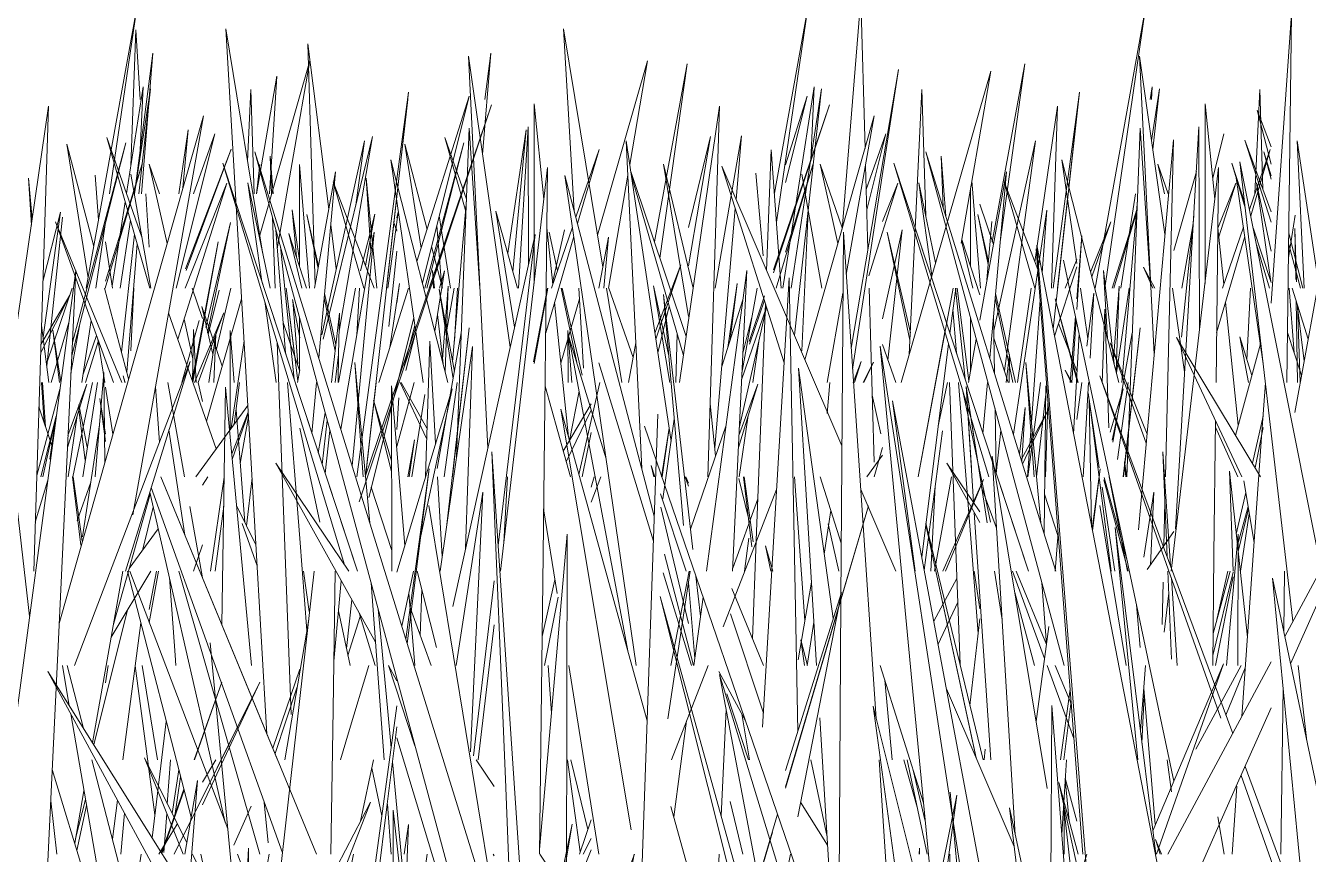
# Model space of a CAD drawing. Header units: millimetres. Extents: x -10020 to 20888, y -4665 to 12339.
# Drawn here: x 2661.21 to 2698.71, y 3091.34 to 3115.57 of the extents above; entities that cross this region are included whole.
import ezdxf

# ---------------------------------------------------------------- set-up
doc = ezdxf.new("R2010")
doc.units = ezdxf.units.MM
doc.layers.add('G-IMPT', color=8, linetype='Continuous', lineweight=9)

# ---------------------------------------------------------------- blocks, each defined once
blk = doc.blocks.new('Grass Array - 25_dwg-V21-West')
at = {"layer": 'G-IMPT'}
for p, q in [((2672.09, 3110.855), (2672.376, 3113.419)), ((2671.76, 3107.901), (2672.051, 3110.507)), ((2668.948, 3106.269), (2668.653, 3109.119)), ((2669.074, 3105.904), (2668.824, 3107.901))]:
    blk.add_line(p, q, dxfattribs=at)
blk = doc.blocks.new('Grass Array - 25_dwg-V22-West')
at = {"layer": 'G-IMPT'}
for p, q in [((2685.076, 3109.624), (2685.62, 3116.378)), ((2685.746, 3111.984), (2685.62, 3116.378)), ((2664.455, 3116.092), (2662.978, 3107.901)), ((2662.978, 3107.901), (2664.455, 3116.092)), ((2664.455, 3116.092), (2663.66, 3110.66)), ((2698.315, 3104.266), (2700.499, 3116.314)), ((2697.619, 3107.46), (2698.219, 3115.918)), ((2698.081, 3105.142), (2698.219, 3115.918)), ((2675.371, 3106.174), (2674.151, 3114.687)), ((2674.718, 3103.221), (2674.151, 3114.687)), ((2685.342, 3106.148), (2686.724, 3114.291)), ((2685.383, 3105.531), (2686.724, 3114.291)), ((2686.806, 3105.142), (2689.423, 3114.247)), ((2688.554, 3109.214), (2689.423, 3114.247)), ((2664.157, 3110.667), (2664.641, 3113.79)), ((2664.555, 3111.945), (2664.641, 3113.79)), ((2664.391, 3110.66), (2664.857, 3113.73)), ((2664.518, 3110.66), (2664.857, 3113.73)), ((2667.694, 3111.611), (2667.794, 3113.705)), ((2667.885, 3110.66), (2667.794, 3113.705)), ((2672.399, 3113.627), (2670.891, 3102.383)), ((2671.145, 3102.383), (2672.399, 3113.627)), ((2660.699, 3105.082), (2661.878, 3113.221)), ((2661.441, 3099.624), (2661.878, 3113.221)), ((2676.359, 3110.502), (2676.071, 3113.292)), ((2676.071, 3108.039), (2676.071, 3113.292)), ((2697.619, 3112.027), (2697.215, 3113.106)), ((2697.619, 3111.528), (2697.215, 3113.106)), ((2662.184, 3098.094), (2666.401, 3112.94)), ((2664.338, 3101.271), (2666.401, 3112.94)), ((2675.617, 3107.901), (2675.893, 3112.613)), ((2675.906, 3108.593), (2675.893, 3112.613)), ((2665.604, 3107.901), (2666.741, 3112.409)), ((2666.118, 3110.66), (2666.741, 3112.409)), ((2673.803, 3102.965), (2674.173, 3112.581)), ((2674.482, 3107.901), (2674.173, 3112.581)), ((2681.363, 3107.901), (2682.135, 3112.357)), ((2681.975, 3110.496), (2682.135, 3112.357)), ((2671.448, 3100.464), (2667.907, 3111.883)), ((2675.661, 3083.118), (2667.907, 3111.883)), ((2669.863, 3106.533), (2671.116, 3112.204)), ((2670.861, 3110.323), (2671.116, 3112.204)), ((2677.97, 3111.951), (2677.292, 3109.978)), ((2677.292, 3109.978), (2677.97, 3111.951)), ((2677.97, 3111.951), (2677.341, 3109.79)), ((2679.221, 3102.629), (2678.766, 3112.205)), ((2680.075, 3103.416), (2678.766, 3112.205)), ((2682.869, 3108.416), (2683.005, 3111.943)), ((2683.294, 3107.901), (2683.005, 3111.943)), ((2694.763, 3112.233), (2693.74, 3100.834)), ((2694.763, 3112.233), (2694.533, 3102.383)), ((2696.855, 3112.23), (2697.619, 3109.825)), ((2696.855, 3112.23), (2697.619, 3110.133)), ((2697.619, 3110.133), (2696.855, 3112.23)), ((2663.528, 3107.901), (2664.611, 3111.53)), ((2663.539, 3108.104), (2664.611, 3111.53)), ((2665.115, 3110.66), (2664.814, 3111.529)), ((2665.339, 3109.2), (2664.814, 3111.529)), ((2666.971, 3111.557), (2670.529, 3099.807)), ((2666.971, 3111.557), (2670.68, 3100.304)), ((2670.905, 3099.624), (2666.971, 3111.557)), ((2668.395, 3110.66), (2668.354, 3111.761)), ((2668.439, 3110.66), (2668.354, 3111.761)), ((2669.214, 3108.529), (2669.212, 3111.519)), ((2669.508, 3107.901), (2669.212, 3111.519)), ((2673.55, 3105.142), (2671.885, 3111.654)), ((2672.825, 3105.142), (2671.885, 3111.654)), ((2680.581, 3107.067), (2679.854, 3111.52)), ((2680.722, 3107.901), (2679.854, 3111.52)), ((2699.078, 3099.686), (2696.708, 3111.589)), ((2698.022, 3100.201), (2696.708, 3111.589)), ((2664.277, 3111.234), (2664.87, 3107.901)), ((2669.652, 3107.901), (2670.265, 3111.304)), ((2669.776, 3105.858), (2670.265, 3111.304)), ((2675.085, 3099.624), (2676.467, 3111.424)), ((2676.333, 3100.105), (2676.467, 3111.424)), ((2679.586, 3101.237), (2676.974, 3111.189)), ((2679.051, 3096.865), (2676.974, 3111.189)), ((2681.558, 3111.468), (2685.072, 3103.289)), ((2681.558, 3111.468), (2683.381, 3105.715)), ((2682.766, 3108.849), (2682.551, 3111.262)), ((2685.831, 3109.032), (2685.761, 3111.485)), ((2665.652, 3106.405), (2667.088, 3110.97)), ((2665.872, 3107.901), (2667.088, 3110.97)), ((2668.352, 3107.901), (2667.699, 3110.977)), ((2668.112, 3108.094), (2667.699, 3110.977)), ((2670.198, 3111.005), (2671.393, 3107.901)), ((2670.198, 3111.005), (2671.095, 3107.901)), ((2663.739, 3107.967), (2664.12, 3110.423)), ((2673.689, 3105.743), (2674.092, 3110.47)), ((2669.756, 3108.477), (2669.428, 3110.052)), ((2669.767, 3108.538), (2669.428, 3110.052)), ((2681.353, 3103.237), (2681.952, 3110.224)), ((2690.083, 3103.631), (2691.058, 3110.18)), ((2690.926, 3108.345), (2691.058, 3110.18)), ((2694.997, 3106.467), (2695.357, 3110.007)), ((2698.128, 3108.789), (2698.319, 3110.035)), ((2663.529, 3109.762), (2663.257, 3107.901)), ((2663.973, 3107.901), (2664.273, 3109.884)), ((2668.498, 3107.901), (2668.421, 3109.979)), ((2676.617, 3108.013), (2676.446, 3109.661)), ((2677.192, 3109.686), (2676.578, 3107.901)), ((2676.578, 3107.901), (2677.192, 3109.686)), ((2689.311, 3108.138), (2689.453, 3109.848)), ((2692.342, 3108.368), (2692.932, 3109.839)), ((2692.376, 3108.235), (2692.932, 3109.839)), ((2698.365, 3108.083), (2698.313, 3109.648)), ((2698.338, 3108.157), (2698.313, 3109.648)), ((2664.008, 3106.032), (2664.388, 3109.482)), ((2668.799, 3106.01), (2668.521, 3109.607)), ((2668.9, 3109.495), (2669.418, 3107.901)), ((2668.9, 3109.495), (2669.28, 3107.901)), ((2669.28, 3107.901), (2668.9, 3109.495)), ((2677.232, 3109.413), (2676.41, 3106.59)), ((2685.042, 3098.786), (2685.113, 3109.536)), ((2686.074, 3095.305), (2685.113, 3109.536)), ((2691.94, 3107.276), (2692.087, 3109.425)), ((2691.94, 3107.591), (2692.087, 3109.425)), ((2698.547, 3107.901), (2698.137, 3109.503)), ((2669.054, 3105.236), (2668.653, 3109.119)), ((2692.116, 3091.347), (2690.753, 3109.053)), ((2692.87, 3098.365), (2690.768, 3109.155)), ((2693.281, 3077.552), (2690.768, 3109.155)), ((2691.287, 3106.492), (2691.94, 3108.519)), ((2691.552, 3108.717), (2694.779, 3093.484)), ((2691.596, 3107.901), (2691.94, 3108.733)), ((2693.885, 3108.511), (2694.216, 3107.901)), ((2693.885, 3108.511), (2694.16, 3107.901)), ((2693.885, 3108.511), (2694.16, 3107.901)), ((2657.875, 3072.488), (2662.67, 3108.416)), ((2662.163, 3097.633), (2662.67, 3108.416)), ((2673.157, 3107.901), (2673.098, 3108.415)), ((2673.13, 3107.901), (2673.098, 3108.415)), ((2682.751, 3095.059), (2683.528, 3108.202)), ((2683.731, 3097.514), (2683.528, 3108.202)), ((2664.281, 3106.062), (2664.367, 3107.901)), ((2666.38, 3107.013), (2666.072, 3107.901)), ((2669.163, 3105.192), (2668.824, 3107.901)), ((2670.279, 3106.243), (2669.945, 3107.74)), ((2673.395, 3105.821), (2673.563, 3107.956)), ((2673.468, 3105.465), (2673.563, 3107.956)), ((2686.01, 3102.81), (2685.864, 3107.901)), ((2687.296, 3102.383), (2688.32, 3107.901)), ((2688.397, 3107.901), (2688.229, 3106.576)), ((2692.23, 3106.207), (2692.439, 3107.754)), ((2692.326, 3105.851), (2692.439, 3107.754)), ((2698.23, 3107.901), (2698.703, 3106.41)), ((2661.321, 3098.306), (2660.239, 3107.711)), ((2662.499, 3107.692), (2661.646, 3106.02)), ((2662.499, 3107.692), (2661.654, 3106.253)), ((2668.535, 3105.142), (2668.196, 3107.512)), ((2670.258, 3106.061), (2669.934, 3107.62)), ((2677.079, 3103.542), (2676.671, 3107.488)), ((2682.566, 3100.535), (2682.832, 3107.447)), ((2690.61, 3103.969), (2690.869, 3107.553)), ((2691.979, 3105.142), (2691.308, 3107.583)), ((2691.963, 3105.142), (2691.308, 3107.583)), ((2698.389, 3105.142), (2698.349, 3107.527)), ((2698.464, 3105.142), (2698.388, 3107.403)), ((2666.097, 3105.836), (2665.837, 3106.992)), ((2669.216, 3105.486), (2669.215, 3107.031)), ((2673.41, 3105.689), (2673.245, 3107.131)), ((2682.07, 3103.804), (2682.865, 3107.342)), ((2682.137, 3105.22), (2682.863, 3107.348)), ((2689.529, 3105.416), (2689.501, 3107.066)), ((2691.744, 3105.142), (2691.899, 3107.077)), ((2692.682, 3105.142), (2692.758, 3107.281)), ((2692.877, 3103.814), (2692.758, 3107.281)), ((2661.887, 3105.142), (2661.672, 3106.81)), ((2662.79, 3106.86), (2662.529, 3105.41)), ((2662.529, 3105.41), (2662.79, 3106.86)), ((2663.118, 3106.955), (2662.853, 3105.142)), ((2666.11, 3106.688), (2666.087, 3105.164)), ((2666.087, 3105.164), (2666.11, 3106.688)), ((2666.11, 3106.688), (2666.195, 3105.142)), ((2674.176, 3106.743), (2673.507, 3100.899)), ((2673.686, 3102.383), (2674.176, 3106.743)), ((2688.082, 3106.621), (2687.296, 3102.383)), ((2691.795, 3105.142), (2691.92, 3106.979)), ((2668.964, 3095.434), (2668.558, 3106.317)), ((2673.942, 3106.588), (2673.235, 3102.628)), ((2678.175, 3102.91), (2677.091, 3106.472)), ((2678.824, 3097.242), (2677.091, 3106.472)), ((2688.19, 3106.265), (2687.403, 3100.046)), ((2691.842, 3103.643), (2692.007, 3106.568)), ((2693.991, 3103.633), (2692.918, 3106.3)), ((2693.967, 3103.368), (2692.918, 3106.3)), ((2694.851, 3106.454), (2697.312, 3102.383)), ((2694.851, 3106.454), (2696.764, 3102.383)), ((2696.58, 3103.594), (2697.304, 3106.274)), ((2670.26, 3105.142), (2670.352, 3105.958)), ((2670.339, 3105.142), (2670.352, 3105.958)), ((2689.738, 3083.07), (2686.193, 3106.201)), ((2687.168, 3095.9), (2686.193, 3106.201)), ((2662.632, 3096.865), (2666.012, 3105.75)), ((2664.121, 3099.624), (2666.012, 3105.75)), ((2669.154, 3105.142), (2669.22, 3105.506)), ((2670.827, 3105.724), (2671.074, 3102.383)), ((2670.827, 3105.724), (2671.271, 3101.036)), ((2683.797, 3105.56), (2684.819, 3098.241)), ((2683.797, 3105.56), (2684.328, 3096.865)), ((2685.689, 3105.142), (2685.996, 3105.737)), ((2685.712, 3105.142), (2685.996, 3105.737)), ((2661.791, 3103.841), (2661.702, 3105.142)), ((2662.874, 3102.383), (2663.302, 3105.142)), ((2664.101, 3105.142), (2664.057, 3105.336)), ((2664.112, 3105.142), (2664.057, 3105.336)), ((2665.362, 3105.142), (2665.853, 3102.383)), ((2666.38, 3104.583), (2666.254, 3105.142)), ((2669.22, 3100.577), (2668.866, 3105.142)), ((2669.577, 3103.65), (2669.711, 3105.142)), ((2672.155, 3105.142), (2672.928, 3103.502)), ((2672.188, 3105.142), (2672.938, 3103.81)), ((2672.938, 3103.81), (2672.188, 3105.142)), ((2673.82, 3105.142), (2673.439, 3102.383)), ((2677.381, 3102.454), (2677.991, 3105.142)), ((2684.642, 3104.232), (2684.715, 3105.142)), ((2687.888, 3103.878), (2688.153, 3105.137)), ((2691.94, 3104.058), (2692.087, 3105.142)), ((2692.121, 3102.383), (2692.284, 3105.142)), ((2696.496, 3094.882), (2692.616, 3105.336)), ((2696.15, 3095.328), (2692.616, 3105.336)), ((2697.361, 3103.825), (2697.453, 3105.127)), ((2662.993, 3105.093), (2662.426, 3103.239)), ((2662.993, 3105.093), (2662.443, 3103.592)), ((2666.942, 3098.059), (2667.051, 3105)), ((2667.81, 3096.865), (2667.051, 3105)), ((2672.06, 3099.595), (2673.674, 3104.954)), ((2672.754, 3100.61), (2673.674, 3104.954)), ((2688.92, 3101.651), (2688.699, 3105.022)), ((2689.318, 3101.035), (2688.699, 3105.022)), ((2691.035, 3105.04), (2690.98, 3100.739)), ((2692.596, 3102.646), (2692.266, 3104.834)), ((2661.983, 3103.269), (2661.595, 3104.425)), ((2662.949, 3102.865), (2662.748, 3104.42)), ((2663.009, 3103.25), (2662.758, 3104.493)), ((2663.539, 3103.415), (2663.372, 3104.676)), ((2663.539, 3103.627), (2663.372, 3104.676)), ((2666.185, 3102.383), (2667.7, 3104.468)), ((2676.925, 3103.128), (2677.741, 3104.521)), ((2681.378, 3103), (2681.215, 3104.518)), ((2687.215, 3099.624), (2686.552, 3104.605)), ((2689.776, 3087.336), (2686.552, 3104.605)), ((2689.579, 3102.493), (2689.547, 3104.378)), ((2690.425, 3104.406), (2690.266, 3103.041)), ((2690.425, 3104.406), (2690.332, 3102.827)), ((2692.941, 3099.624), (2692.303, 3104.649)), ((2692.371, 3100.923), (2692.303, 3104.649)), ((2662.711, 3104.171), (2662.45, 3102.383)), ((2679.375, 3095.251), (2676.853, 3104.361)), ((2678.913, 3092.056), (2676.853, 3104.361)), ((2677.011, 3102.824), (2677.741, 3104.335)), ((2679.691, 3104.21), (2679.088, 3087.123)), ((2691.084, 3104.304), (2690.315, 3102.884)), ((2691.084, 3104.304), (2690.355, 3102.753)), ((2662.87, 3100.628), (2663.367, 3103.907)), ((2669.802, 3101.061), (2669.22, 3103.804)), ((2669.962, 3102.484), (2670.103, 3103.739)), ((2677.481, 3102.383), (2677.741, 3103.682)), ((2679.301, 3103.862), (2686.424, 3083.07)), ((2680.645, 3100.853), (2681.683, 3103.894)), ((2687.477, 3099.654), (2688.012, 3103.73)), ((2690.495, 3102.383), (2690.592, 3103.72)), ((2695.994, 3103.831), (2696.646, 3102.383)), ((2697.361, 3103.825), (2696.762, 3095.377)), ((2672.382, 3102.383), (2672.579, 3103.463)), ((2672.422, 3102.383), (2672.579, 3103.463)), ((2686.012, 3102.383), (2686.26, 3103.243)), ((2698.018, 3097.713), (2701.027, 3103.31)), ((2698.187, 3096.911), (2701.027, 3103.31)), ((2676.738, 3074.793), (2674.838, 3103.114)), ((2675.232, 3093.539), (2674.838, 3103.114)), ((2691.075, 3093.266), (2689.468, 3102.984)), ((2690.136, 3091.917), (2689.468, 3102.984)), ((2668.519, 3102.785), (2670.653, 3099.624)), ((2668.519, 3102.785), (2671.431, 3097.545)), ((2672.326, 3097.632), (2673.006, 3102.614)), ((2672.365, 3097.506), (2673.006, 3102.614)), ((2679.602, 3102.383), (2679.494, 3102.709)), ((2679.494, 3102.709), (2679.571, 3102.383)), ((2693.336, 3102.818), (2693.372, 3102.383)), ((2693.336, 3102.818), (2693.398, 3102.383)), ((2693.398, 3102.383), (2693.336, 3102.818)), ((2696.926, 3097.69), (2696.401, 3102.551)), ((2696.401, 3102.551), (2696.508, 3099.624)), ((2661.487, 3101.061), (2661.851, 3102.283)), ((2662.815, 3100.384), (2662.576, 3102.383)), ((2662.859, 3100.5), (2662.597, 3102.383)), ((2662.711, 3101.1), (2663.112, 3102.223)), ((2666.38, 3102.138), (2666.528, 3102.383)), ((2667.661, 3100.951), (2667.824, 3102.356)), ((2675.183, 3100.46), (2675.295, 3102.383)), ((2680.581, 3102.108), (2680.49, 3102.383)), ((2680.581, 3102.2), (2680.506, 3102.383)), ((2682.338, 3101.169), (2682.059, 3102.331)), ((2683.989, 3098.181), (2683.689, 3102.383)), ((2684.437, 3102.383), (2685.053, 3100.438)), ((2688.101, 3099.624), (2689.206, 3102.306)), ((2688.92, 3101.651), (2689.206, 3102.306)), ((2689.125, 3102.156), (2689.595, 3100.88)), ((2693.443, 3099.624), (2692.727, 3102.293)), ((2693.421, 3099.893), (2692.742, 3102.363)), ((2693.421, 3099.624), (2692.88, 3102.383)), ((2666.413, 3095.037), (2664.835, 3101.937)), ((2671.31, 3102.077), (2671.91, 3100.233)), ((2673.796, 3096.865), (2674.575, 3101.938)), ((2674.215, 3094.345), (2674.575, 3101.938)), ((2680.516, 3099.624), (2679.768, 3101.884)), ((2683.162, 3102.009), (2681.6, 3097.997)), ((2685.621, 3102.011), (2686.646, 3099.624)), ((2693.052, 3099.624), (2692.682, 3102.077)), ((2666.007, 3101.519), (2666.38, 3099.428)), ((2672.996, 3101.545), (2675.108, 3088.659)), ((2679.78, 3101.494), (2680.581, 3098.093)), ((2681.877, 3099.708), (2682.612, 3101.735)), ((2683.422, 3093.282), (2685.851, 3101.539)), ((2683.422, 3093.318), (2685.851, 3101.539)), ((2684.75, 3101.394), (2684.556, 3100.125)), ((2688.92, 3101.651), (2688.02, 3099.624)), ((2694.516, 3101.64), (2694.486, 3100.367)), ((2696.947, 3101.51), (2696.635, 3100.383)), ((2696.958, 3101.443), (2696.655, 3100.2)), ((2689.198, 3094.106), (2687.528, 3101.031)), ((2688.941, 3101.337), (2689.422, 3094.106)), ((2696.724, 3099.624), (2696.981, 3101.305)), ((2664.236, 3099.702), (2665.08, 3100.864)), ((2676.23, 3091.483), (2677.039, 3100.708)), ((2677.017, 3090.192), (2677.039, 3100.708)), ((2687.522, 3100.982), (2688.994, 3094.16)), ((2688.992, 3094.163), (2687.522, 3100.982)), ((2691.303, 3099.624), (2691.393, 3100.746)), ((2693.72, 3094.106), (2693.061, 3100.9)), ((2694.248, 3091.347), (2693.061, 3100.9)), ((2693.998, 3099.668), (2694.779, 3100.786)), ((2669.22, 3100.577), (2669.428, 3097.893)), ((2670.905, 3099.624), (2670.68, 3100.304)), ((2671.448, 3100.464), (2675.483, 3087.452)), ((2682.223, 3099.624), (2682.351, 3100.584)), ((2682.566, 3100.535), (2682.455, 3097.65)), ((2683.047, 3099.624), (2682.833, 3100.368)), ((2682.991, 3099.624), (2682.833, 3100.368)), ((2676.333, 3100.105), (2676.228, 3091.361)), ((2679.879, 3100.12), (2680.734, 3096.865)), ((2698.022, 3100.201), (2698.258, 3098.159)), ((2664.046, 3099.624), (2663.159, 3094.607)), ((2663.706, 3097.699), (2664.866, 3099.624)), ((2666.043, 3092.43), (2664.182, 3099.624)), ((2667.116, 3092.09), (2664.249, 3099.624)), ((2668.05, 3091.347), (2665.687, 3099.624)), ((2668.411, 3088.688), (2669.64, 3099.624)), ((2669.495, 3098.44), (2669.326, 3099.624)), ((2670.193, 3095.59), (2670.255, 3099.624)), ((2672.206, 3098.019), (2672.546, 3099.624)), ((2689.756, 3098.205), (2689.536, 3099.624)), ((2690.057, 3099.624), (2690.997, 3097.067)), ((2690.17, 3099.624), (2691.053, 3097.482)), ((2696.509, 3099.599), (2695.914, 3097.16)), ((2696.426, 3099.624), (2695.922, 3097.802)), ((2697.988, 3097.851), (2698.011, 3099.624)), ((2671.303, 3099.286), (2671.686, 3094.106)), ((2676.304, 3097.709), (2676.681, 3099.37)), ((2682.779, 3096.865), (2681.85, 3099.121)), ((2683.794, 3097.029), (2684.179, 3099.3)), ((2688.433, 3099.407), (2687.756, 3098.158)), ((2694.461, 3099.305), (2694.432, 3098.061)), ((2699.565, 3090.372), (2697.658, 3099.417)), ((2700.459, 3070.487), (2697.658, 3099.417)), ((2670.744, 3098.782), (2670.586, 3097.362)), ((2676.378, 3096.865), (2676.778, 3098.863)), ((2683.864, 3084.09), (2679.755, 3098.883)), ((2682.026, 3089.86), (2679.755, 3098.883)), ((2683.422, 3093.794), (2685.057, 3098.997)), ((2683.778, 3092.439), (2685.057, 3098.997)), ((2685.042, 3098.786), (2684.981, 3089.372)), ((2690.126, 3099.003), (2690.706, 3096.865)), ((2670.352, 3098.463), (2670.691, 3096.865)), ((2670.954, 3098.405), (2671.42, 3096.865)), ((2671.509, 3098.522), (2671.783, 3095.623)), ((2682.776, 3095.474), (2681.815, 3098.38)), ((2688.458, 3098.714), (2687.881, 3097.485)), ((2692.87, 3098.365), (2702.67, 3048.049)), ((2693.687, 3098.638), (2693.791, 3097.394)), ((2674.438, 3094.106), (2674.901, 3098.055)), ((2684.251, 3098.132), (2684.057, 3096.865)), ((2690.75, 3095.232), (2691.124, 3098.008)), ((2662.163, 3097.633), (2660.699, 3066.517)), ((2683.865, 3097.616), (2684.063, 3096.865)), ((2683.865, 3097.616), (2683.979, 3096.865)), ((2683.865, 3097.616), (2683.979, 3096.865)), ((2666.602, 3097.524), (2667.447, 3088.588)), ((2683.731, 3097.514), (2683.78, 3094.933)), ((2662.483, 3095.687), (2662.28, 3096.865)), ((2662.9, 3095.021), (2662.419, 3096.865)), ((2665.056, 3094.106), (2664.616, 3096.865)), ((2670.645, 3094.894), (2671.238, 3096.865)), ((2671.81, 3096.865), (2672.06, 3096.414)), ((2672.588, 3094.518), (2671.814, 3096.865)), ((2672.588, 3094.518), (2671.814, 3096.865)), ((2676.58, 3095.475), (2676.484, 3096.865)), ((2681.159, 3096.865), (2680.084, 3094.106)), ((2687.456, 3092.854), (2686.185, 3096.865)), ((2691.071, 3096.865), (2691.855, 3094.733)), ((2691.308, 3096.865), (2691.779, 3095.721)), ((2693.799, 3094.961), (2693.945, 3096.865)), ((2696.23, 3096.919), (2694.163, 3092.029)), ((2696.23, 3096.919), (2694.267, 3091.347)), ((2694.596, 3091.347), (2697.619, 3096.971)), ((2695.417, 3094.419), (2696.748, 3096.865)), ((2698.407, 3096.865), (2698.662, 3094.655)), ((2661.851, 3096.695), (2666.38, 3088.328)), ((2661.851, 3096.695), (2666.38, 3089.466)), ((2664.719, 3094.51), (2664.408, 3096.855)), ((2686.098, 3081.506), (2681.488, 3096.606)), ((2683.156, 3087.816), (2681.488, 3096.606)), ((2696.298, 3095.415), (2696.863, 3096.798)), ((2665.552, 3091.347), (2668.055, 3096.376)), ((2666.135, 3094.106), (2666.939, 3096.381)), ((2666.146, 3094.106), (2666.939, 3096.381)), ((2668.055, 3096.376), (2666.38, 3092.794)), ((2668.055, 3096.376), (2666.38, 3093.009)), ((2688.124, 3096.184), (2690.103, 3091.577)), ((2693.893, 3096.185), (2694.225, 3092.229)), ((2697.906, 3091.347), (2697.968, 3096.222)), ((2682.343, 3094.106), (2681.704, 3096.034)), ((2687.168, 3095.9), (2687.752, 3089.725)), ((2663.539, 3089.559), (2662.523, 3095.454)), ((2670.193, 3095.59), (2670.128, 3091.347)), ((2670.348, 3083.13), (2672.06, 3095.682)), ((2671.893, 3094.459), (2671.783, 3095.623)), ((2687.63, 3089.115), (2685.98, 3095.678)), ((2687.165, 3087.097), (2685.98, 3095.678)), ((2691.16, 3088.588), (2691.212, 3095.693)), ((2691.68, 3089.624), (2691.212, 3095.693)), ((2696.599, 3093.335), (2697.619, 3095.632)), ((2666.413, 3095.037), (2667.044, 3092.279)), ((2671.776, 3092.808), (2672.06, 3095.077)), ((2684.751, 3089.959), (2684.422, 3095.332)), ((2670.645, 3094.894), (2670.408, 3094.106)), ((2672.06, 3094.751), (2673.639, 3089.54)), ((2664.719, 3094.51), (2664.985, 3092.502)), ((2689.225, 3094.106), (2689.261, 3094.416)), ((2664.349, 3089.459), (2663.138, 3094.106)), ((2665.915, 3091.684), (2664.678, 3094.168)), ((2665.808, 3091.347), (2664.678, 3094.168)), ((2670.999, 3092.317), (2671.377, 3094.106)), ((2671.327, 3093.867), (2671.623, 3092.472)), ((2672.711, 3085.829), (2671.932, 3094.053)), ((2674.376, 3094.106), (2674.901, 3093.329)), ((2677.422, 3091.42), (2677.043, 3094.106)), ((2677.645, 3092.071), (2677.145, 3094.106)), ((2684.635, 3091.856), (2684.158, 3094.106)), ((2686.713, 3085.829), (2686.155, 3094.106)), ((2687.565, 3091.347), (2686.982, 3094.106)), ((2691.632, 3094.106), (2691.503, 3091.92)), ((2694.578, 3094.106), (2694.711, 3093.172)), ((2698.249, 3090.16), (2696.856, 3093.913)), ((2661.984, 3093.825), (2663.539, 3088.736)), ((2665.489, 3092.54), (2665.684, 3093.819)), ((2665.858, 3091.347), (2666.226, 3093.501)), ((2665.969, 3090.122), (2666.226, 3093.501)), ((2675.232, 3093.539), (2676.003, 3074.793)), ((2687.507, 3092.318), (2687.154, 3093.809)), ((2691.6, 3093.569), (2691.94, 3092.315)), ((2696.741, 3093.654), (2698.111, 3089.773)), ((2662.911, 3093.203), (2662.641, 3091.675)), ((2665.175, 3091.389), (2665.832, 3093.247)), ((2665.19, 3091.365), (2665.838, 3093.222)), ((2688.929, 3085.829), (2688.235, 3093.165)), ((2691.41, 3093.445), (2691.94, 3091.03)), ((2691.41, 3093.445), (2691.977, 3091.347)), ((2696.599, 3093.335), (2694.779, 3089.232)), ((2696.617, 3093.335), (2696.476, 3091.347)), ((2662.121, 3091.347), (2661.941, 3092.912)), ((2668.085, 3086.743), (2671.29, 3092.874)), ((2668.294, 3091.681), (2668.184, 3092.862)), ((2668.593, 3085.932), (2671.29, 3092.874)), ((2671.776, 3092.808), (2670.554, 3083.07)), ((2671.782, 3092.808), (2671.89, 3091.347)), ((2679.748, 3049.962), (2688.428, 3093.079)), ((2680.069, 3092.745), (2681.22, 3088.588)), ((2682.171, 3091.347), (2681.807, 3092.889)), ((2687.384, 3085.193), (2688.428, 3093.079)), ((2673.56, 3078.003), (2671.953, 3092.631)), ((2671.958, 3084.66), (2671.953, 3092.631)), ((2679.039, 3078.484), (2683.186, 3092.521)), ((2690.857, 3088.588), (2689.966, 3092.702)), ((2690.308, 3089.894), (2689.966, 3092.702)), ((2696.064, 3092.436), (2696.242, 3091.347)), ((2675.963, 3086.341), (2677.184, 3092.222)), ((2676.121, 3085.829), (2677.184, 3092.222)), ((2677.741, 3092.353), (2677.397, 3091.347)), ((2683.043, 3091.997), (2679.057, 3078.445)), ((2694.238, 3091.78), (2694.379, 3091.347)), ((2694.238, 3091.78), (2694.413, 3091.347)), ((2666.38, 3090.751), (2666.083, 3091.347)), ((2666.38, 3091.129), (2666.323, 3091.347)), ((2668.08, 3089.558), (2667.399, 3091.347)), ((2667.56, 3088.706), (2667.726, 3091.52)), ((2667.693, 3088.588), (2667.726, 3091.52)), ((2670.426, 3089.613), (2670.793, 3091.347)), ((2672.525, 3088.588), (2672.949, 3091.347)), ((2674.901, 3091.303), (2674.876, 3091.347)), ((2676.238, 3091.347), (2680.581, 3084.911)), ((2679.01, 3091.347), (2677.996, 3088.742)), ((2683.422, 3090.609), (2683.566, 3091.347)), ((2688.2, 3086.846), (2688.225, 3091.347)), ((2690.2, 3085.023), (2692.235, 3091.347))]:
    blk.add_line(p, q, dxfattribs=at)
blk = doc.blocks.new('Grass Array - Grass Array-V25-West')
for name in ['Grass Array - 25_dwg-V22-West', 'Grass Array - 25_dwg-V21-West']:
    blk.add_blockref(name, (0, 0))
blk = doc.blocks.new('Grass Array - 25_dwg-V32-West')
at = {"layer": 'G-IMPT'}
for p, q in [((2273.862, 3110.855), (2274.147, 3113.419)), ((2273.532, 3107.901), (2273.782, 3110.144)), ((2272.934, 3102.534), (2273.225, 3105.142)), ((2290.627, 3102.648), (2290.471, 3105.022)), ((2290.701, 3103.541), (2290.471, 3105.022))]:
    blk.add_line(p, q, dxfattribs=at)
blk = doc.blocks.new('Grass Array - 25_dwg-V33-West')
at = {"layer": 'G-IMPT'}
for p, q in [((2672.09, 3110.855), (2672.376, 3113.419)), ((2671.76, 3107.901), (2672.051, 3110.507)), ((2668.948, 3106.269), (2668.653, 3109.119)), ((2669.074, 3105.904), (2668.824, 3107.901))]:
    blk.add_line(p, q, dxfattribs=at)
blk = doc.blocks.new('Grass Array - 25_dwg-V34-West')
at = {"layer": 'G-IMPT'}
for p, q in [((2672.09, 3110.855), (2672.376, 3113.419)), ((2671.76, 3107.901), (2672.051, 3110.507)), ((2668.948, 3106.269), (2668.653, 3109.119)), ((2669.074, 3105.904), (2668.824, 3107.901))]:
    blk.add_line(p, q, dxfattribs=at)
blk = doc.blocks.new('Grass Array - Grass Array-V35-West')
for name, p in [('Grass Array - 25_dwg-V33-West', (0, 0)), ('Grass Array - 25_dwg-V34-West', (0, 0)), ('Grass Array - 25_dwg-V34-West', (0, 0)), ('Grass Array - 25_dwg-V34-West', (0, 0)), ('Grass Array - 25_dwg-V34-West', (0, 0)), ('Grass Array - 25_dwg-V34-West', (0, 0)), ('Grass Array - 25_dwg-V34-West', (0, 0)), ('Grass Array - 25_dwg-V34-West', (0, 0)), ('Grass Array - 25_dwg-V34-West', (0, 0)), ('Grass Array - 25_dwg-V32-West', (398.228, 0))]:
    blk.add_blockref(name, p)
blk = doc.blocks.new('Grass Array - 25_dwg-V36-West')
at = {"layer": 'G-IMPT'}
for p, q in [((2691.707, 3110.855), (2691.94, 3112.953)), ((2673.008, 3107.901), (2674.119, 3111.168)), ((2673.041, 3107.901), (2674.117, 3111.125)), ((2691.377, 3107.901), (2691.668, 3110.507)), ((2666.38, 3106.821), (2666.836, 3109.254)), ((2666.591, 3107.901), (2666.836, 3109.254)), ((2688.671, 3105.236), (2688.396, 3107.894)), ((2688.78, 3105.192), (2688.441, 3107.901))]:
    blk.add_line(p, q, dxfattribs=at)
blk = doc.blocks.new('Grass Array - 25_dwg-V39-West')
at = {"layer": 'G-IMPT'}
for p, q in [((2684.071, 3116.092), (2683.095, 3110.679)), ((2683.095, 3110.679), (2684.071, 3116.092)), ((2684.071, 3116.092), (2683.156, 3109.832)), ((2667.056, 3115.485), (2668.141, 3108.894)), ((2667.056, 3115.485), (2667.759, 3103.455)), ((2664.926, 3114.772), (2664.386, 3110.66)), ((2664.926, 3114.772), (2664.59, 3110.66)), ((2668.05, 3109.448), (2669.511, 3114.546)), ((2668.564, 3109.05), (2669.511, 3114.546)), ((2694.515, 3109.473), (2693.768, 3114.687)), ((2694.2, 3105.956), (2693.768, 3114.687)), ((2680.544, 3114.454), (2679.589, 3109.258)), ((2680.544, 3114.454), (2679.752, 3108.774)), ((2683.346, 3107.901), (2684.258, 3113.79)), ((2684.158, 3111.65), (2684.258, 3113.79)), ((2672.647, 3108.675), (2674.177, 3113.517)), ((2672.807, 3108.049), (2674.177, 3113.517)), ((2683.59, 3107.901), (2684.473, 3113.73)), ((2683.68, 3106.529), (2684.473, 3113.73)), ((2687.04, 3105.959), (2687.411, 3113.705)), ((2687.521, 3110.009), (2687.411, 3113.705)), ((2691.244, 3106.709), (2692.016, 3113.627)), ((2692.016, 3113.627), (2691.248, 3107.901)), ((2670.956, 3101.655), (2674.828, 3113.255)), ((2671.132, 3102.383), (2674.828, 3113.255)), ((2680.325, 3105.142), (2681.495, 3113.221)), ((2681.146, 3102.383), (2681.495, 3113.221)), ((2695.976, 3110.502), (2695.687, 3113.292)), ((2695.687, 3108.039), (2695.687, 3113.292)), ((2683.991, 3105.804), (2686.018, 3112.94)), ((2685.197, 3108.295), (2686.018, 3112.94)), ((2694.822, 3100.849), (2695.509, 3112.613)), ((2695.529, 3106.69), (2695.509, 3112.613)), ((2664.84, 3107.901), (2663.581, 3112.309)), ((2664.605, 3109.389), (2663.581, 3112.309)), ((2665.681, 3110.66), (2665.96, 3112.525)), ((2665.801, 3110.828), (2665.96, 3112.525)), ((2669.905, 3106.403), (2671.351, 3112.331)), ((2670.373, 3106.641), (2671.351, 3112.331)), ((2685.781, 3110.788), (2686.358, 3112.409)), ((2685.798, 3110.187), (2686.358, 3112.409)), ((2693.398, 3102.383), (2693.79, 3112.581)), ((2694.099, 3107.901), (2693.79, 3112.581)), ((2663.197, 3109.116), (2662.409, 3112.109)), ((2663.031, 3108.198), (2662.409, 3112.109)), ((2662.553, 3105.929), (2664.135, 3112.144)), ((2662.571, 3106.306), (2664.135, 3112.144)), ((2691.065, 3100.464), (2687.524, 3111.883)), ((2691.572, 3096.865), (2687.524, 3111.883)), ((2689.508, 3106.662), (2690.733, 3112.204)), ((2689.821, 3105.481), (2690.733, 3112.204)), ((2697.587, 3111.951), (2696.985, 3110.198)), ((2696.985, 3110.198), (2697.587, 3111.951)), ((2697.587, 3111.951), (2697.022, 3110.01)), ((2698.587, 3107.901), (2698.383, 3112.205)), ((2699.001, 3108.052), (2698.383, 3112.205)), ((2683.145, 3107.901), (2684.228, 3111.53)), ((2683.422, 3108.953), (2684.228, 3111.53)), ((2685.079, 3109.659), (2684.431, 3111.529)), ((2684.956, 3109.2), (2684.431, 3111.529)), ((2686.587, 3111.557), (2689.366, 3102.383)), ((2686.587, 3111.557), (2690.297, 3100.304)), ((2690.521, 3099.624), (2686.587, 3111.557)), ((2688.027, 3110.262), (2687.971, 3111.761)), ((2688.107, 3110.004), (2687.971, 3111.761)), ((2693.167, 3105.142), (2691.502, 3111.654)), ((2691.94, 3108.618), (2691.502, 3111.654)), ((2661.374, 3109.741), (2661.285, 3111.113)), ((2661.4, 3109.92), (2661.285, 3111.113)), ((2663.236, 3111.201), (2663.338, 3109.897)), ((2680.519, 3106.487), (2678.899, 3111.313)), ((2680.439, 3105.929), (2678.924, 3111.142)), ((2683.894, 3111.234), (2684.487, 3107.901)), ((2689.1, 3106.966), (2689.882, 3111.304)), ((2689.392, 3105.858), (2689.882, 3111.304)), ((2694.701, 3099.624), (2696.084, 3111.424)), ((2696.009, 3105.142), (2696.084, 3111.424)), ((2697.389, 3105.685), (2696.591, 3111.189)), ((2685.853, 3108.263), (2686.705, 3110.97)), ((2686.26, 3109.846), (2686.705, 3110.97)), ((2687.811, 3108.641), (2687.316, 3110.977)), ((2687.704, 3108.268), (2687.316, 3110.977)), ((2688.831, 3108.529), (2688.829, 3110.808)), ((2689.125, 3107.901), (2688.868, 3111.035)), ((2689.815, 3111.005), (2690.8, 3108.445)), ((2689.815, 3111.005), (2690.711, 3107.901)), ((2693.255, 3105.142), (2693.709, 3110.47)), ((2661.713, 3108.098), (2662.221, 3110.12)), ((2661.716, 3106.469), (2662.221, 3110.12)), ((2675.587, 3107.901), (2674.957, 3110.147)), ((2675.5, 3106.755), (2674.957, 3110.147)), ((2683.898, 3106.062), (2684.088, 3110.143)), ((2689.349, 3108.591), (2689.045, 3110.052)), ((2689.355, 3108.664), (2689.045, 3110.052)), ((2661.824, 3105.63), (2662.288, 3109.979)), ((2662.081, 3109.842), (2663.77, 3105.142)), ((2662.081, 3109.842), (2664.02, 3105.142)), ((2664.02, 3105.142), (2662.081, 3109.842)), ((2696.234, 3108.013), (2696.063, 3109.661)), ((2696.809, 3109.686), (2696.195, 3107.901)), ((2696.195, 3107.901), (2696.809, 3109.686)), ((2663.539, 3109.25), (2663.749, 3107.901)), ((2663.749, 3107.901), (2663.539, 3109.25)), ((2666.075, 3105.197), (2666.836, 3109.254)), ((2666.092, 3105.148), (2666.836, 3109.254)), ((2670.422, 3103.774), (2671.395, 3109.533)), ((2670.752, 3102.708), (2671.395, 3109.533)), ((2673.694, 3098.59), (2676.1, 3109.472)), ((2675.022, 3100.371), (2676.1, 3109.472)), ((2676.752, 3108.407), (2676.515, 3109.534)), ((2676.613, 3108.051), (2676.956, 3109.607)), ((2677.964, 3107.901), (2678.25, 3109.391)), ((2678.111, 3107.901), (2678.25, 3109.391)), ((2688.567, 3109.287), (2688.897, 3107.901)), ((2688.897, 3107.901), (2688.567, 3109.287)), ((2688.573, 3109.323), (2689.1, 3107.701)), ((2696.848, 3109.413), (2696.027, 3106.59)), ((2664.471, 3109.194), (2664.164, 3105.44)), ((2679.604, 3106.579), (2680.358, 3108.58)), ((2679.628, 3106.412), (2680.358, 3108.58)), ((2673.167, 3106.639), (2673.447, 3108.407)), ((2673.31, 3107.901), (2673.447, 3108.407)), ((2681.113, 3099.624), (2682.287, 3108.416)), ((2681.873, 3099.624), (2682.287, 3108.416)), ((2693.027, 3105.689), (2692.715, 3108.415)), ((2692.838, 3106.43), (2692.715, 3108.415)), ((2664.215, 3105.245), (2663.516, 3107.901)), ((2670.35, 3105.142), (2670.845, 3107.901)), ((2670.888, 3106.531), (2670.969, 3107.901)), ((2671.53, 3105.142), (2672.402, 3107.901)), ((2671.855, 3106.168), (2672.133, 3108.04)), ((2672.06, 3107.469), (2672.133, 3108.04)), ((2673.704, 3105.251), (2673.299, 3107.872)), ((2673.741, 3105.461), (2673.299, 3107.872)), ((2673.512, 3106.618), (2673.73, 3107.901)), ((2673.741, 3106.346), (2673.828, 3107.901)), ((2677.319, 3105.722), (2676.859, 3107.901)), ((2677.476, 3105.352), (2676.89, 3107.901)), ((2680.044, 3105.142), (2679.56, 3107.971)), ((2680.01, 3105.919), (2679.56, 3107.971)), ((2682.595, 3107.901), (2682.145, 3105.41)), ((2682.145, 3105.41), (2682.595, 3107.901)), ((2684.639, 3105.142), (2685.101, 3107.756)), ((2688.671, 3105.236), (2688.396, 3107.894)), ((2688.78, 3105.192), (2688.441, 3107.901)), ((2690.142, 3105.142), (2689.562, 3107.74)), ((2692.258, 3106.415), (2692.044, 3107.901)), ((2693.012, 3105.821), (2693.179, 3107.956)), ((2693.084, 3105.465), (2693.179, 3107.956)), ((2695.091, 3105.454), (2694.74, 3107.901)), ((2666.953, 3105.622), (2666.355, 3107.365)), ((2666.679, 3105.968), (2666.355, 3107.365)), ((2666.491, 3104.011), (2667.518, 3107.591)), ((2680.713, 3100.26), (2679.856, 3107.711)), ((2680.437, 3100.962), (2679.856, 3107.711)), ((2690.066, 3105.142), (2689.551, 3107.62)), ((2696.66, 3103.891), (2696.288, 3107.488)), ((2666.777, 3103.197), (2665.382, 3107.175)), ((2666.138, 3105.142), (2667.002, 3107.176)), ((2666.246, 3105.142), (2667.002, 3107.176)), ((2670.152, 3105.142), (2670.386, 3107.171)), ((2670.356, 3105.958), (2670.386, 3107.171)), ((2671.236, 3101.782), (2672.552, 3107.033)), ((2688.416, 3106.01), (2688.318, 3107.276)), ((2688.833, 3105.486), (2688.832, 3107.031)), ((2666.282, 3106.958), (2665.77, 3105.142)), ((2667.185, 3103.759), (2667.182, 3106.659)), ((2667.299, 3105.142), (2667.182, 3106.659)), ((2669.216, 3105.495), (2668.731, 3106.891)), ((2691.407, 3106.867), (2691.94, 3105.482)), ((2693.793, 3106.743), (2693.294, 3102.383)), ((2693.303, 3102.383), (2693.793, 3106.743)), ((2663.276, 3106.517), (2662.889, 3105.389)), ((2662.889, 3105.389), (2663.276, 3106.517)), ((2663.326, 3106.343), (2662.954, 3105.142)), ((2663.517, 3105.142), (2663.317, 3106.403)), ((2666.559, 3105.142), (2666.764, 3106.556)), ((2666.707, 3105.142), (2666.764, 3106.556)), ((2667.219, 3103.805), (2667.59, 3106.357)), ((2672.892, 3102.383), (2673.019, 3106.353)), ((2673.193, 3103.357), (2673.019, 3106.353)), ((2679.046, 3106.305), (2678.833, 3105.142)), ((2682.655, 3106.406), (2682.47, 3105.142)), ((2686.645, 3105.142), (2686.26, 3106.253)), ((2688.771, 3105.142), (2689, 3106.409)), ((2689.512, 3106.433), (2689.931, 3105.142)), ((2693.559, 3106.588), (2692.99, 3103.398)), ((2697.052, 3105.341), (2696.708, 3106.472)), ((2696.957, 3105.142), (2696.708, 3106.472)), ((2673.324, 3099.624), (2674.266, 3106.195)), ((2674.069, 3100.288), (2674.266, 3106.195)), ((2689.877, 3105.142), (2689.969, 3105.958)), ((2689.956, 3105.142), (2689.969, 3105.958)), ((2677.967, 3105.712), (2679.56, 3100.5)), ((2685.397, 3105.142), (2685.629, 3105.75)), ((2685.441, 3105.142), (2685.629, 3105.75)), ((2690.444, 3105.724), (2690.691, 3102.383)), ((2690.444, 3105.724), (2690.887, 3101.036)), ((2691.601, 3105.503), (2691.772, 3105.142)), ((2691.601, 3105.503), (2691.805, 3105.142)), ((2691.805, 3105.142), (2691.601, 3105.503)), ((2661.749, 3103.966), (2661.673, 3105.142)), ((2663.238, 3102.383), (2663.496, 3105.435)), ((2663.519, 3102.791), (2663.496, 3105.435)), ((2667.306, 3103.926), (2667.463, 3105.142)), ((2672.06, 3103.273), (2672.565, 3105.142)), ((2688.527, 3096.891), (2688.218, 3105.142)), ((2688.837, 3100.577), (2688.483, 3105.142)), ((2689.194, 3103.65), (2689.328, 3105.142)), ((2690.877, 3105.142), (2690.507, 3102.383)), ((2693.437, 3105.142), (2693.126, 3102.892)), ((2661.531, 3102.425), (2662.207, 3104.949)), ((2663.758, 3103.633), (2663.539, 3105.004)), ((2665.117, 3103.398), (2664.999, 3105.013)), ((2671.901, 3105.047), (2672.294, 3100.371)), ((2671.901, 3105.047), (2671.911, 3099.624)), ((2672.495, 3102.383), (2672.876, 3104.793)), ((2677.134, 3102.383), (2676.391, 3105.033)), ((2677.111, 3103.445), (2677.388, 3104.89)), ((2682.61, 3105.093), (2682.043, 3103.239)), ((2682.61, 3105.093), (2682.06, 3103.592)), ((2686.21, 3103.636), (2685.953, 3104.775)), ((2689.418, 3101.061), (2688.607, 3104.888)), ((2690.762, 3102.383), (2691.061, 3105.059)), ((2692.91, 3103.691), (2693.291, 3104.954)), ((2692.974, 3103.457), (2693.291, 3104.954)), ((2671.905, 3102.851), (2671.375, 3104.62)), ((2671.906, 3102.538), (2671.375, 3104.62)), ((2672.06, 3103.766), (2672.116, 3104.692)), ((2661.65, 3102.383), (2662.101, 3104.155)), ((2662.078, 3104.063), (2661.708, 3102.383)), ((2662.09, 3104.111), (2661.911, 3102.897)), ((2667.712, 3104.272), (2667.233, 3103.057)), ((2667.233, 3103.057), (2667.712, 3104.272)), ((2667.714, 3104.233), (2667.248, 3102.892)), ((2667.615, 3101.043), (2667.36, 3104.344)), ((2667.482, 3102.768), (2667.719, 3104.145)), ((2669.763, 3103.088), (2669.963, 3104.255)), ((2669.875, 3102.747), (2670.024, 3104.032)), ((2679.832, 3101.742), (2680.17, 3104.071)), ((2682.328, 3104.171), (2682.067, 3102.383)), ((2695.949, 3100.105), (2695.996, 3104.017)), ((2697.072, 3102.781), (2697.385, 3104.16)), ((2665.861, 3100.678), (2665.397, 3103.757)), ((2679.792, 3102.383), (2680.023, 3103.806)), ((2679.811, 3102.383), (2680.023, 3103.806)), ((2689.578, 3102.484), (2689.719, 3103.739)), ((2697.151, 3102.649), (2697.386, 3103.825)), ((2668.262, 3094.859), (2667.759, 3103.455)), ((2685.802, 3102.383), (2686.26, 3103.013)), ((2694.679, 3099.778), (2694.455, 3103.114)), ((2694.582, 3100.041), (2694.455, 3103.114)), ((2688.136, 3102.785), (2689.1, 3101.357)), ((2688.136, 3102.785), (2689.1, 3101.051)), ((2692.383, 3100.861), (2692.623, 3102.614)), ((2692.395, 3100.801), (2692.623, 3102.614)), ((2665.158, 3102.383), (2666.534, 3099.047)), ((2669.711, 3091.347), (2665.158, 3102.383)), ((2666.611, 3099.624), (2667.01, 3102.369)), ((2673.385, 3100.048), (2673.25, 3102.383)), ((2677.741, 3102.079), (2677.827, 3102.383)), ((2677.741, 3101.637), (2678.022, 3102.383)), ((2682.438, 3100.335), (2682.192, 3102.383)), ((2682.479, 3100.48), (2682.214, 3102.383)), ((2687.776, 3099.624), (2688.274, 3102.383)), ((2697.123, 3100.461), (2696.821, 3102.262)), ((2664.849, 3101.875), (2663.765, 3098.033)), ((2664.875, 3102.067), (2668.714, 3091.386)), ((2687.666, 3099.624), (2687.799, 3102.108)), ((2690.992, 3101.878), (2691.386, 3100.665)), ((2693.899, 3100.032), (2694.192, 3101.938)), ((2694.091, 3099.801), (2694.192, 3101.938)), ((2696.601, 3100.705), (2696.878, 3101.924)), ((2664.618, 3100.227), (2664.935, 3101.497)), ((2666.751, 3099.624), (2666.997, 3101.525)), ((2667.938, 3100.398), (2667.376, 3101.52)), ((2676.745, 3098.968), (2676.349, 3101.448)), ((2692.612, 3101.545), (2693.38, 3096.865)), ((2667.974, 3099.781), (2667.541, 3101.017)), ((2684.981, 3099.624), (2684.664, 3101.01)), ((2696.319, 3096.865), (2696.656, 3100.708)), ((2696.648, 3096.865), (2696.656, 3100.708)), ((2666.38, 3100.394), (2666.112, 3099.624)), ((2688.837, 3100.577), (2689.052, 3097.799)), ((2690.521, 3099.624), (2690.297, 3100.304)), ((2691.065, 3100.464), (2691.325, 3099.624)), ((2695.949, 3100.105), (2695.911, 3096.865)), ((2664.82, 3098.123), (2665.092, 3099.624)), ((2664.82, 3098.504), (2665.03, 3099.624)), ((2673.218, 3097.392), (2672.649, 3099.624)), ((2679.844, 3099.572), (2680.671, 3096.865)), ((2679.984, 3095.306), (2680.632, 3099.624)), ((2680.07, 3096.865), (2680.604, 3099.624)), ((2689.1, 3098.523), (2688.942, 3099.624)), ((2694.704, 3097.054), (2694.599, 3099.624)), ((2696.034, 3098.206), (2696.355, 3099.624)), ((2665.573, 3097.165), (2665.407, 3099.435)), ((2670.214, 3096.996), (2670.435, 3099.339)), ((2674.295, 3094.227), (2674.901, 3099.344)), ((2680.773, 3097.071), (2680.581, 3099.292)), ((2680.937, 3098.306), (2680.803, 3099.478)), ((2690.92, 3099.286), (2691.053, 3097.482)), ((2694.874, 3096.865), (2694.703, 3099.427)), ((2695.995, 3096.865), (2696.514, 3099.46)), ((2668.573, 3094.106), (2666.534, 3099.047)), ((2672.41, 3098.985), (2672.589, 3096.865)), ((2672.744, 3097.741), (2672.787, 3099.084)), ((2680.745, 3096.865), (2681.012, 3098.866)), ((2694.492, 3097.839), (2694.625, 3098.976)), ((2663.197, 3094.546), (2664.184, 3098.492)), ((2673.061, 3096.865), (2672.446, 3098.562)), ((2664.046, 3094.106), (2664.573, 3098.11)), ((2669.481, 3098.209), (2668.788, 3094.106)), ((2670.629, 3097.16), (2670.985, 3098.301)), ((2688.815, 3095.694), (2689.1, 3098.229)), ((2663.539, 3096.355), (2663.616, 3096.865)), ((2665.573, 3097.165), (2665.595, 3096.865)), ((2677.082, 3096.865), (2677.964, 3091.347)), ((2668.433, 3094.444), (2669.22, 3096.758)), ((2681.468, 3096.695), (2682.253, 3095.245)), ((2669.148, 3096.239), (2668.497, 3094.289)), ((2686.322, 3096.433), (2686.542, 3094.106)), ((2691.462, 3094.106), (2691.744, 3096.175)), ((2691.555, 3094.106), (2691.771, 3095.826)), ((2693.844, 3094.597), (2693.91, 3095.984)), ((2681.683, 3095.579), (2681.537, 3092.468)), ((2682.372, 3094.106), (2682.14, 3095.454)), ((2664.902, 3091.825), (2665.318, 3095.23)), ((2680.154, 3092.437), (2680.529, 3095.249)), ((2665.348, 3092.822), (2665.439, 3094.106)), ((2666.38, 3093.459), (2666.771, 3094.106)), ((2687.274, 3092.722), (2686.879, 3094.106)), ((2665.737, 3093.613), (2665.56, 3092.397)), ((2691.712, 3092.325), (2691.598, 3093.532)), ((2662.664, 3091.804), (2662.955, 3092.946)), ((2662.707, 3091.459), (2662.986, 3092.771)), ((2663.742, 3091.791), (2663.891, 3092.926)), ((2667.297, 3091.615), (2667.798, 3092.752)), ((2667.297, 3091.616), (2667.798, 3092.752)), ((2683.863, 3092.872), (2684.649, 3091.616)), ((2663.984, 3091.347), (2664.096, 3092.547)), ((2665.248, 3091.397), (2665.329, 3092.543)), ((2691.844, 3090.134), (2691.57, 3092.631)), ((2691.571, 3091.347), (2691.57, 3092.631)), ((2665.633, 3092.223), (2665.104, 3091.347)), ((2672.274, 3091.347), (2672.397, 3092.22)), ((2672.314, 3090.021), (2672.397, 3092.22)), ((2677.504, 3091.347), (2677.741, 3091.808)), ((2664.409, 3090.222), (2664.579, 3091.347)), ((2668.321, 3091.347), (2668.038, 3089.669)), ((2677.141, 3090.009), (2677.741, 3091.478)), ((2678.912, 3090.891), (2679.001, 3091.347)), ((2681.484, 3091.347), (2681.354, 3088.588)), ((2687.333, 3091.347), (2687.343, 3091.52)), ((2687.341, 3091.347), (2687.343, 3091.52))]:
    blk.add_line(p, q, dxfattribs=at)
blk = doc.blocks.new('Grass Array - Grass Array-V40-West')
for name in ['Grass Array - 25_dwg-V39-West', 'Grass Array - 25_dwg-V36-West', 'Grass Array - 25_dwg-V36-West', 'Grass Array - 25_dwg-V36-West', 'Grass Array - 25_dwg-V36-West', 'Grass Array - 25_dwg-V36-West', 'Grass Array - 25_dwg-V36-West', 'Grass Array - 25_dwg-V36-West', 'Grass Array - 25_dwg-V36-West', 'Grass Array - 25_dwg-V36-West']:
    blk.add_blockref(name, (0, 0))
blk = doc.blocks.new('Grass Array - 25_dwg-V31-West')
at = {"layer": 'G-IMPT'}
for p, q in [((2255.343, 3108.432), (2256.983, 3113.255)), ((2255.346, 3108.351), (2256.983, 3113.255)), ((2248.333, 3105.748), (2248.737, 3107.901)), ((2248.346, 3105.693), (2248.746, 3107.901)), ((2254.633, 3106.342), (2255.085, 3107.673)), ((2254.647, 3106.257), (2255.079, 3107.552))]:
    blk.add_line(p, q, dxfattribs=at)
blk = doc.blocks.new('Grass Array - 25_dwg-V45-West')
at = {"layer": 'G-IMPT'}
for p, q in [((2693.951, 3116.092), (2692.474, 3107.901)), ((2692.474, 3107.901), (2693.951, 3116.092)), ((2693.951, 3116.092), (2692.753, 3107.901)), ((2664.282, 3111.475), (2664.426, 3115.453)), ((2664.55, 3113.419), (2664.426, 3115.453)), ((2676.935, 3115.485), (2678.082, 3108.517)), ((2676.935, 3115.485), (2677.247, 3110.148)), ((2669.46, 3115.046), (2670.068, 3110.212)), ((2669.46, 3115.046), (2669.667, 3107.986)), ((2669.667, 3107.986), (2669.46, 3115.046)), ((2674.805, 3114.772), (2674.563, 3111.81)), ((2674.805, 3114.772), (2674.628, 3113.419)), ((2677.929, 3109.448), (2679.39, 3114.546)), ((2678.868, 3111.518), (2679.39, 3114.546)), ((2690.423, 3114.454), (2689.468, 3109.258)), ((2690.423, 3114.454), (2689.698, 3109.253)), ((2667.959, 3110.66), (2668.551, 3114.101)), ((2668.331, 3110.66), (2668.551, 3114.101)), ((2694.08, 3113.419), (2694.137, 3113.79)), ((2694.12, 3113.419), (2694.137, 3113.79)), ((2683.422, 3110.984), (2684.057, 3113.517)), ((2683.422, 3111.508), (2684.057, 3113.517)), ((2694.123, 3112.213), (2694.353, 3113.73)), ((2694.158, 3111.965), (2694.353, 3113.73)), ((2697.144, 3110.663), (2697.29, 3113.705)), ((2697.377, 3110.797), (2697.29, 3113.705)), ((2684.28, 3111.976), (2684.707, 3113.255)), ((2684.284, 3112.01), (2684.707, 3113.255)), ((2690.715, 3108.667), (2691.374, 3113.221)), ((2691.203, 3107.901), (2691.374, 3113.221)), ((2674.079, 3110.142), (2673.46, 3112.309)), ((2674.093, 3110.505), (2673.46, 3112.309)), ((2675.3, 3108.924), (2675.839, 3112.525)), ((2675.452, 3108.383), (2675.839, 3112.525)), ((2680.581, 3109.67), (2681.231, 3112.331)), ((2680.581, 3108.554), (2681.231, 3112.331)), ((2695.912, 3111.119), (2696.237, 3112.409)), ((2665.878, 3108.461), (2667.218, 3111.966)), ((2665.895, 3108.411), (2667.218, 3111.966)), ((2672.944, 3109.616), (2672.288, 3112.109)), ((2672.772, 3109.07), (2672.288, 3112.109)), ((2672.878, 3107.901), (2674.014, 3112.144)), ((2672.934, 3107.901), (2674.014, 3112.144)), ((2697.619, 3111.188), (2697.403, 3111.883)), ((2697.619, 3111.084), (2697.403, 3111.883)), ((2667.955, 3110.66), (2668.055, 3111.512)), ((2694.611, 3110.66), (2694.31, 3111.529)), ((2694.506, 3110.66), (2694.31, 3111.529)), ((2696.467, 3111.557), (2696.862, 3110.252)), ((2696.467, 3111.557), (2696.843, 3110.415)), ((2696.843, 3110.415), (2696.467, 3111.557)), ((2671.302, 3108.986), (2671.164, 3111.113)), ((2671.474, 3107.901), (2671.164, 3111.113)), ((2678.245, 3107.901), (2678.814, 3111.201)), ((2694.779, 3109.002), (2695.433, 3111.306)), ((2696.064, 3109.656), (2696.584, 3110.97)), ((2696.09, 3109.399), (2696.584, 3110.97)), ((2697.619, 3108.98), (2697.195, 3110.977)), ((2697.608, 3108.094), (2697.195, 3110.977)), ((2664.813, 3109.099), (2664.718, 3110.66)), ((2693.225, 3107.901), (2693.652, 3110.66)), ((2669.214, 3108.706), (2668.996, 3110.185)), ((2669.126, 3108.801), (2668.996, 3110.185)), ((2670.999, 3108.402), (2671.416, 3110.061)), ((2671.141, 3108.554), (2671.416, 3110.061)), ((2671.793, 3107.901), (2672.101, 3110.12)), ((2672.06, 3109.959), (2672.101, 3110.12)), ((2673.3, 3110.015), (2673.629, 3107.901)), ((2673.629, 3107.901), (2673.3, 3110.015)), ((2689.498, 3109.171), (2689.1, 3110.354)), ((2692.972, 3107.901), (2693.699, 3110.226)), ((2693.024, 3107.901), (2693.676, 3110.085)), ((2666.471, 3106.748), (2667.192, 3109.82)), ((2666.527, 3106.588), (2667.192, 3109.82)), ((2670.126, 3109.754), (2670.289, 3108.46)), ((2671.96, 3109.842), (2672.06, 3109.563)), ((2671.96, 3109.842), (2672.06, 3109.599)), ((2672.06, 3109.599), (2671.96, 3109.842)), ((2673.229, 3109.735), (2673.363, 3108.026)), ((2695.006, 3107.901), (2695.328, 3109.723)), ((2697.092, 3109.662), (2697.619, 3108.062)), ((2697.619, 3108.062), (2697.092, 3109.662)), ((2686.26, 3106.998), (2686.836, 3109.607)), ((2687.06, 3106.375), (2686.394, 3109.534)), ((2687.071, 3106.592), (2686.394, 3109.534)), ((2686.418, 3105.796), (2686.836, 3109.607)), ((2671.826, 3106.776), (2672.06, 3108.979)), ((2673.396, 3107.901), (2673.075, 3109.119)), ((2697.189, 3109.172), (2697.574, 3107.901)), ((2698.477, 3107.901), (2698.133, 3109.177)), ((2661.837, 3105.748), (2662.567, 3107.901)), ((2666.54, 3106.549), (2666.86, 3107.84)), ((2666.541, 3106.547), (2666.86, 3107.84)), ((2666.784, 3106.113), (2667.205, 3107.901)), ((2677.379, 3107.901), (2677.516, 3105.558)), ((2678.184, 3107.901), (2678.638, 3105.142)), ((2678.966, 3105.868), (2678.259, 3107.901)), ((2681.734, 3106.168), (2682.012, 3108.04)), ((2681.802, 3106.384), (2682.012, 3108.04)), ((2690.204, 3105.142), (2690.604, 3107.901)), ((2693.094, 3105.428), (2693.469, 3107.901)), ((2696.912, 3105.8), (2697.012, 3107.901)), ((2698.295, 3106.01), (2698.149, 3107.901)), ((2669.22, 3106.449), (2669.011, 3107.563)), ((2669.167, 3105.69), (2669.015, 3107.525)), ((2676.856, 3105.704), (2677.397, 3107.591)), ((2679.688, 3106.011), (2680.02, 3107.37)), ((2681.556, 3105.605), (2682.172, 3107.553)), ((2682.173, 3106.002), (2682.455, 3107.125)), ((2698.587, 3105.769), (2698.39, 3107.344)), ((2661.955, 3105.142), (2662.467, 3106.893)), ((2662.195, 3105.142), (2661.996, 3106.67)), ((2662.235, 3105.156), (2661.996, 3106.67)), ((2672.268, 3105.627), (2672.585, 3106.808)), ((2672.321, 3105.49), (2672.611, 3106.629)), ((2677.063, 3105.142), (2677.061, 3106.659)), ((2677.178, 3105.142), (2677.061, 3106.659)), ((2680.215, 3105.142), (2680.251, 3106.575)), ((2698.1, 3106.603), (2698.512, 3105.354)), ((2698.512, 3105.354), (2698.1, 3106.603)), ((2662.589, 3102.383), (2663.162, 3105.142)), ((2691.025, 3102.383), (2691.095, 3104.541))]:
    blk.add_line(p, q, dxfattribs=at)
blk = doc.blocks.new('Grass Array - Grass Array-V49-West')
for name, p in [('Grass Array - 25_dwg-V45-West', (0, 0)), ('Grass Array - 25_dwg-V31-West', (427.724, 0)), ('Grass Array - 25_dwg-V31-West', (427.724, 0)), ('Grass Array - 25_dwg-V31-West', (427.724, 0))]:
    blk.add_blockref(name, p)

msp = doc.modelspace()

# ---------------------------------------------------------------- block references
for name in ['Grass Array - Grass Array-V49-West', 'Grass Array - Grass Array-V25-West', 'Grass Array - Grass Array-V40-West', 'Grass Array - Grass Array-V35-West']:
    msp.add_blockref(name, (0, 0))

doc.saveas('drawing.dxf')
